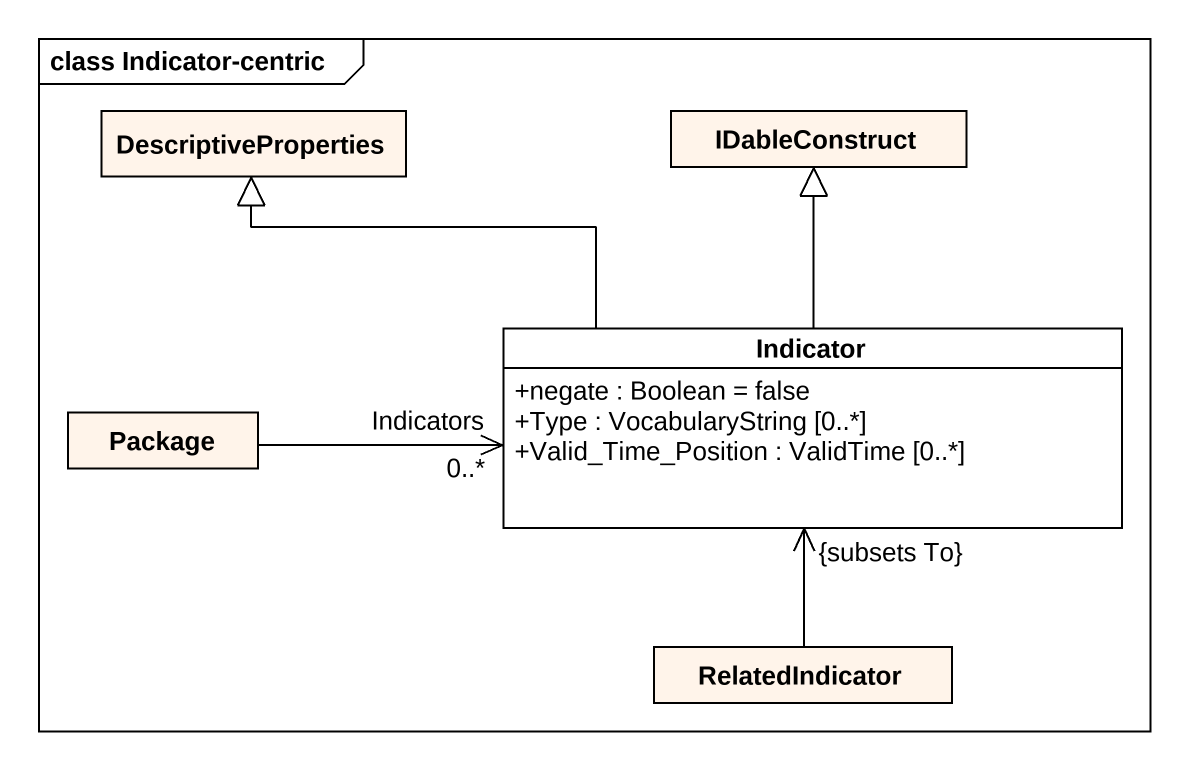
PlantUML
@startuml
mainframe class Indicator-centric
hide circle
hide empty members
skinparam classAttributeIconSize 0
class DescriptiveProperties #FFF4EA
class IDableConstruct #FFF4EA
class Indicator {
  +negate : Boolean = false
  +Type : VocabularyString [0..*]
  +Valid_Time_Position : ValidTime [0..*]
}
class "Package" as Package_ #FFF4EA
class RelatedIndicator #FFF4EA
Indicator -left-|> DescriptiveProperties
Indicator -up-|> IDableConstruct
Indicator "Indicators\n0..*" <-left- Package_
RelatedIndicator -up-> "{subsets To}" Indicator
@enduml
